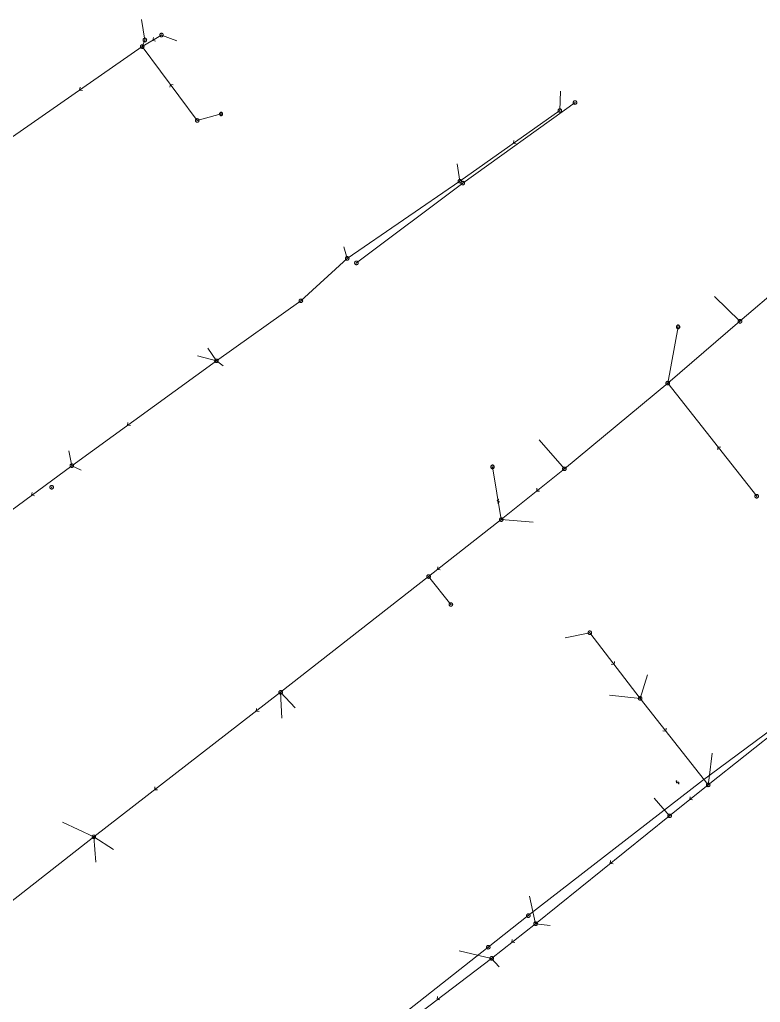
# Model space of a CAD drawing. Header units: metres. Extents: x 25504150 to 25508618, y 6694193 to 6702753.
# Drawn here: x 25505006.3 to 25505196.5, y 6698489.6 to 6698742.1 of the extents above; entities that cross this region are included whole.
import ezdxf

# ---------------------------------------------------------------- set-up
doc = ezdxf.new("R2010")
doc.units = ezdxf.units.M
for name, pattern in [('Sewer_node', [0]), ('Viemariputket', [0]), ('Viemarivarusteet', [0])]:
    doc.linetypes.add(name, pattern=pattern)
for name, color, linetype, lineweight in [('Sewer_node', 7, 'Sewer_node', 0), ('Viemariputket', 7, 'Viemariputket', 0), ('Viemarivarusteet', 7, 'Viemarivarusteet', 0)]:
    doc.layers.add(name, color=color, linetype=linetype, lineweight=lineweight)

msp = doc.modelspace()

# ---------------------------------------------------------------- linework, layer by layer
at = {"layer": 'Sewer_node', "color": 46, "linetype": 'Continuous', "true_color": 0x7f5f00, "flags": 128}
for points, elevation in [([(25505043.15, 6698738.15), (25505043.14, 6698738.22), (25505043.13, 6698738.29), (25505043.1, 6698738.36), (25505043.06, 6698738.42), (25505043.02, 6698738.48), (25505042.96, 6698738.52), (25505042.9, 6698738.56), (25505042.83, 6698738.59), (25505042.76, 6698738.6), (25505042.69, 6698738.61), (25505042.62, 6698738.6), (25505042.55, 6698738.59), (25505042.48, 6698738.56), (25505042.42, 6698738.52), (25505042.36, 6698738.48), (25505042.32, 6698738.42), (25505042.28, 6698738.36), (25505042.25, 6698738.29), (25505042.24, 6698738.22), (25505042.23, 6698738.15), (25505042.24, 6698738.08), (25505042.25, 6698738.01), (25505042.28, 6698737.94), (25505042.32, 6698737.88), (25505042.36, 6698737.82), (25505042.42, 6698737.78), (25505042.48, 6698737.74), (25505042.55, 6698737.71), (25505042.62, 6698737.7), (25505042.69, 6698737.69), (25505042.76, 6698737.7), (25505042.83, 6698737.71), (25505042.9, 6698737.74), (25505042.96, 6698737.78), (25505043.02, 6698737.82), (25505043.06, 6698737.88), (25505043.1, 6698737.94), (25505043.13, 6698738.01), (25505043.14, 6698738.08)], 43.59), ([(25505038.21, 6698735.19), (25505038.2, 6698735.26), (25505038.19, 6698735.33), (25505038.16, 6698735.4), (25505038.12, 6698735.46), (25505038.08, 6698735.52), (25505038.02, 6698735.56), (25505037.96, 6698735.6), (25505037.89, 6698735.63), (25505037.82, 6698735.64), (25505037.75, 6698735.65), (25505037.68, 6698735.64), (25505037.61, 6698735.63), (25505037.54, 6698735.6), (25505037.48, 6698735.56), (25505037.42, 6698735.52), (25505037.38, 6698735.46), (25505037.34, 6698735.4), (25505037.31, 6698735.33), (25505037.3, 6698735.26), (25505037.29, 6698735.19), (25505037.3, 6698735.12), (25505037.31, 6698735.05), (25505037.34, 6698734.98), (25505037.38, 6698734.92), (25505037.42, 6698734.86), (25505037.48, 6698734.82), (25505037.54, 6698734.78), (25505037.61, 6698734.75), (25505037.68, 6698734.74), (25505037.75, 6698734.73), (25505037.82, 6698734.74), (25505037.89, 6698734.75), (25505037.96, 6698734.78), (25505038.02, 6698734.82), (25505038.08, 6698734.86), (25505038.12, 6698734.92), (25505038.16, 6698734.98), (25505038.19, 6698735.05), (25505038.2, 6698735.12)], 100), ([(25505038.89, 6698736.88), (25505038.88, 6698736.95), (25505038.87, 6698737.02), (25505038.84, 6698737.09), (25505038.8, 6698737.15), (25505038.76, 6698737.21), (25505038.7, 6698737.25), (25505038.64, 6698737.29), (25505038.57, 6698737.32), (25505038.5, 6698737.33), (25505038.43, 6698737.34), (25505038.36, 6698737.33), (25505038.29, 6698737.32), (25505038.22, 6698737.29), (25505038.16, 6698737.25), (25505038.1, 6698737.21), (25505038.06, 6698737.15), (25505038.02, 6698737.09), (25505037.99, 6698737.02), (25505037.98, 6698736.95), (25505037.97, 6698736.88), (25505037.98, 6698736.81), (25505037.99, 6698736.74), (25505038.02, 6698736.67), (25505038.06, 6698736.61), (25505038.1, 6698736.55), (25505038.16, 6698736.51), (25505038.22, 6698736.47), (25505038.29, 6698736.44), (25505038.36, 6698736.43), (25505038.43, 6698736.42), (25505038.5, 6698736.43), (25505038.57, 6698736.44), (25505038.64, 6698736.47), (25505038.7, 6698736.51), (25505038.76, 6698736.55), (25505038.8, 6698736.61), (25505038.84, 6698736.67), (25505038.87, 6698736.74), (25505038.88, 6698736.81)], 43.89), ([(25505145.44, 6698718.76), (25505145.43, 6698718.83), (25505145.42, 6698718.9), (25505145.39, 6698718.97), (25505145.35, 6698719.03), (25505145.31, 6698719.09), (25505145.25, 6698719.13), (25505145.19, 6698719.17), (25505145.12, 6698719.2), (25505145.05, 6698719.21), (25505144.98, 6698719.22), (25505144.91, 6698719.21), (25505144.84, 6698719.2), (25505144.77, 6698719.17), (25505144.71, 6698719.13), (25505144.65, 6698719.09), (25505144.61, 6698719.03), (25505144.57, 6698718.97), (25505144.54, 6698718.9), (25505144.53, 6698718.83), (25505144.52, 6698718.76), (25505144.53, 6698718.69), (25505144.54, 6698718.62), (25505144.57, 6698718.55), (25505144.61, 6698718.49), (25505144.65, 6698718.43), (25505144.71, 6698718.39), (25505144.77, 6698718.35), (25505144.84, 6698718.32), (25505144.91, 6698718.31), (25505144.98, 6698718.3), (25505145.05, 6698718.31), (25505145.12, 6698718.32), (25505145.19, 6698718.35), (25505145.25, 6698718.39), (25505145.31, 6698718.43), (25505145.35, 6698718.49), (25505145.39, 6698718.55), (25505145.42, 6698718.62), (25505145.43, 6698718.69)], 43.45), ([(25505119.76, 6698700.61), (25505119.75, 6698700.68), (25505119.74, 6698700.75), (25505119.71, 6698700.82), (25505119.67, 6698700.88), (25505119.63, 6698700.94), (25505119.57, 6698700.98), (25505119.51, 6698701.02), (25505119.44, 6698701.05), (25505119.37, 6698701.06), (25505119.3, 6698701.07), (25505119.23, 6698701.06), (25505119.16, 6698701.05), (25505119.09, 6698701.02), (25505119.03, 6698700.98), (25505118.97, 6698700.94), (25505118.93, 6698700.88), (25505118.89, 6698700.82), (25505118.86, 6698700.75), (25505118.85, 6698700.68), (25505118.84, 6698700.61), (25505118.85, 6698700.54), (25505118.86, 6698700.47), (25505118.89, 6698700.4), (25505118.93, 6698700.34), (25505118.97, 6698700.28), (25505119.03, 6698700.24), (25505119.09, 6698700.2), (25505119.16, 6698700.17), (25505119.23, 6698700.16), (25505119.3, 6698700.15), (25505119.37, 6698700.16), (25505119.44, 6698700.17), (25505119.51, 6698700.2), (25505119.57, 6698700.24), (25505119.63, 6698700.28), (25505119.67, 6698700.34), (25505119.71, 6698700.4), (25505119.74, 6698700.47), (25505119.75, 6698700.54)], 43.58), ([(25505090.85, 6698680.76), (25505090.84, 6698680.83), (25505090.83, 6698680.9), (25505090.8, 6698680.97), (25505090.76, 6698681.03), (25505090.72, 6698681.09), (25505090.66, 6698681.13), (25505090.6, 6698681.17), (25505090.53, 6698681.2), (25505090.46, 6698681.21), (25505090.39, 6698681.22), (25505090.32, 6698681.21), (25505090.25, 6698681.2), (25505090.18, 6698681.17), (25505090.12, 6698681.13), (25505090.06, 6698681.09), (25505090.02, 6698681.03), (25505089.98, 6698680.97), (25505089.95, 6698680.9), (25505089.94, 6698680.83), (25505089.93, 6698680.76), (25505089.94, 6698680.69), (25505089.95, 6698680.62), (25505089.98, 6698680.55), (25505090.02, 6698680.49), (25505090.06, 6698680.43), (25505090.12, 6698680.39), (25505090.18, 6698680.35), (25505090.25, 6698680.32), (25505090.32, 6698680.31), (25505090.39, 6698680.3), (25505090.46, 6698680.31), (25505090.53, 6698680.32), (25505090.6, 6698680.35), (25505090.66, 6698680.39), (25505090.72, 6698680.43), (25505090.76, 6698680.49), (25505090.8, 6698680.55), (25505090.83, 6698680.62), (25505090.84, 6698680.69)], 42.98), ([(25505078.95, 6698669.85), (25505078.94, 6698669.92), (25505078.93, 6698669.99), (25505078.9, 6698670.06), (25505078.86, 6698670.12), (25505078.82, 6698670.18), (25505078.76, 6698670.22), (25505078.7, 6698670.26), (25505078.63, 6698670.29), (25505078.56, 6698670.3), (25505078.49, 6698670.31), (25505078.42, 6698670.3), (25505078.35, 6698670.29), (25505078.28, 6698670.26), (25505078.22, 6698670.22), (25505078.16, 6698670.18), (25505078.12, 6698670.12), (25505078.08, 6698670.06), (25505078.05, 6698669.99), (25505078.04, 6698669.92), (25505078.03, 6698669.85), (25505078.04, 6698669.78), (25505078.05, 6698669.71), (25505078.08, 6698669.64), (25505078.12, 6698669.58), (25505078.16, 6698669.52), (25505078.22, 6698669.48), (25505078.28, 6698669.44), (25505078.35, 6698669.41), (25505078.42, 6698669.4), (25505078.49, 6698669.39), (25505078.56, 6698669.4), (25505078.63, 6698669.41), (25505078.7, 6698669.44), (25505078.76, 6698669.48), (25505078.82, 6698669.52), (25505078.86, 6698669.58), (25505078.9, 6698669.64), (25505078.93, 6698669.71), (25505078.94, 6698669.78)], 42.98), ([(25505191.71, 6698664.6), (25505191.7, 6698664.67), (25505191.69, 6698664.74), (25505191.66, 6698664.81), (25505191.62, 6698664.87), (25505191.58, 6698664.93), (25505191.52, 6698664.97), (25505191.46, 6698665.01), (25505191.39, 6698665.04), (25505191.32, 6698665.05), (25505191.25, 6698665.06), (25505191.18, 6698665.05), (25505191.11, 6698665.04), (25505191.04, 6698665.01), (25505190.98, 6698664.97), (25505190.92, 6698664.93), (25505190.88, 6698664.87), (25505190.84, 6698664.81), (25505190.81, 6698664.74), (25505190.8, 6698664.67), (25505190.79, 6698664.6), (25505190.8, 6698664.53), (25505190.81, 6698664.46), (25505190.84, 6698664.39), (25505190.88, 6698664.33), (25505190.92, 6698664.27), (25505190.98, 6698664.23), (25505191.04, 6698664.19), (25505191.11, 6698664.16), (25505191.18, 6698664.15), (25505191.25, 6698664.14), (25505191.32, 6698664.15), (25505191.39, 6698664.16), (25505191.46, 6698664.19), (25505191.52, 6698664.23), (25505191.58, 6698664.27), (25505191.62, 6698664.33), (25505191.66, 6698664.39), (25505191.69, 6698664.46), (25505191.7, 6698664.53)], 42.14), ([(25505057.26, 6698654.45), (25505057.25, 6698654.52), (25505057.24, 6698654.59), (25505057.21, 6698654.66), (25505057.17, 6698654.72), (25505057.13, 6698654.78), (25505057.07, 6698654.82), (25505057.01, 6698654.86), (25505056.94, 6698654.89), (25505056.87, 6698654.9), (25505056.8, 6698654.91), (25505056.73, 6698654.9), (25505056.66, 6698654.89), (25505056.59, 6698654.86), (25505056.53, 6698654.82), (25505056.47, 6698654.78), (25505056.43, 6698654.72), (25505056.39, 6698654.66), (25505056.36, 6698654.59), (25505056.35, 6698654.52), (25505056.34, 6698654.45), (25505056.35, 6698654.38), (25505056.36, 6698654.31), (25505056.39, 6698654.24), (25505056.43, 6698654.18), (25505056.47, 6698654.12), (25505056.53, 6698654.08), (25505056.59, 6698654.04), (25505056.66, 6698654.01), (25505056.73, 6698654), (25505056.8, 6698653.99), (25505056.87, 6698654), (25505056.94, 6698654.01), (25505057.01, 6698654.04), (25505057.07, 6698654.08), (25505057.13, 6698654.12), (25505057.17, 6698654.18), (25505057.21, 6698654.24), (25505057.24, 6698654.31), (25505057.25, 6698654.38)], 43.31), ([(25505173.18, 6698648.71), (25505173.17, 6698648.78), (25505173.16, 6698648.86), (25505173.13, 6698648.92), (25505173.09, 6698648.99), (25505173.04, 6698649.04), (25505172.99, 6698649.09), (25505172.92, 6698649.13), (25505172.86, 6698649.16), (25505172.78, 6698649.17), (25505172.71, 6698649.18), (25505172.64, 6698649.17), (25505172.56, 6698649.16), (25505172.5, 6698649.13), (25505172.43, 6698649.09), (25505172.38, 6698649.04), (25505172.33, 6698648.99), (25505172.29, 6698648.92), (25505172.26, 6698648.86), (25505172.25, 6698648.78), (25505172.24, 6698648.71), (25505172.25, 6698648.64), (25505172.26, 6698648.56), (25505172.29, 6698648.5), (25505172.33, 6698648.43), (25505172.38, 6698648.38), (25505172.43, 6698648.33), (25505172.5, 6698648.29), (25505172.56, 6698648.26), (25505172.64, 6698648.25), (25505172.71, 6698648.24), (25505172.78, 6698648.25), (25505172.86, 6698648.26), (25505172.92, 6698648.29), (25505172.99, 6698648.33), (25505173.04, 6698648.38), (25505173.09, 6698648.43), (25505173.13, 6698648.5), (25505173.16, 6698648.56), (25505173.17, 6698648.64)], 41.3), ([(25505020.13, 6698627.49), (25505020.12, 6698627.56), (25505020.11, 6698627.63), (25505020.08, 6698627.7), (25505020.04, 6698627.76), (25505020, 6698627.82), (25505019.94, 6698627.86), (25505019.88, 6698627.9), (25505019.81, 6698627.93), (25505019.74, 6698627.94), (25505019.67, 6698627.95), (25505019.6, 6698627.94), (25505019.53, 6698627.93), (25505019.46, 6698627.9), (25505019.4, 6698627.86), (25505019.34, 6698627.82), (25505019.3, 6698627.76), (25505019.26, 6698627.7), (25505019.23, 6698627.63), (25505019.22, 6698627.56), (25505019.21, 6698627.49), (25505019.22, 6698627.42), (25505019.23, 6698627.35), (25505019.26, 6698627.28), (25505019.3, 6698627.22), (25505019.34, 6698627.16), (25505019.4, 6698627.12), (25505019.46, 6698627.08), (25505019.53, 6698627.05), (25505019.6, 6698627.04), (25505019.67, 6698627.03), (25505019.74, 6698627.04), (25505019.81, 6698627.05), (25505019.88, 6698627.08), (25505019.94, 6698627.12), (25505020, 6698627.16), (25505020.04, 6698627.22), (25505020.08, 6698627.28), (25505020.11, 6698627.35), (25505020.12, 6698627.42)], 43), ([(25505146.62, 6698626.68), (25505146.61, 6698626.75), (25505146.6, 6698626.82), (25505146.57, 6698626.89), (25505146.53, 6698626.95), (25505146.49, 6698627.01), (25505146.43, 6698627.05), (25505146.37, 6698627.09), (25505146.3, 6698627.12), (25505146.23, 6698627.13), (25505146.16, 6698627.14), (25505146.09, 6698627.13), (25505146.02, 6698627.12), (25505145.95, 6698627.09), (25505145.89, 6698627.05), (25505145.83, 6698627.01), (25505145.79, 6698626.95), (25505145.75, 6698626.89), (25505145.72, 6698626.82), (25505145.71, 6698626.75), (25505145.7, 6698626.68), (25505145.71, 6698626.61), (25505145.72, 6698626.54), (25505145.75, 6698626.47), (25505145.79, 6698626.41), (25505145.83, 6698626.35), (25505145.89, 6698626.31), (25505145.95, 6698626.27), (25505146.02, 6698626.24), (25505146.09, 6698626.23), (25505146.16, 6698626.22), (25505146.23, 6698626.23), (25505146.3, 6698626.24), (25505146.37, 6698626.27), (25505146.43, 6698626.31), (25505146.49, 6698626.35), (25505146.53, 6698626.41), (25505146.57, 6698626.47), (25505146.6, 6698626.54), (25505146.61, 6698626.61)], 40.68), ([(25505196.01, 6698619.64), (25505196, 6698619.71), (25505195.99, 6698619.78), (25505195.96, 6698619.85), (25505195.92, 6698619.91), (25505195.88, 6698619.97), (25505195.82, 6698620.01), (25505195.76, 6698620.05), (25505195.69, 6698620.08), (25505195.62, 6698620.09), (25505195.55, 6698620.1), (25505195.48, 6698620.09), (25505195.41, 6698620.08), (25505195.34, 6698620.05), (25505195.28, 6698620.01), (25505195.22, 6698619.97), (25505195.18, 6698619.91), (25505195.14, 6698619.85), (25505195.11, 6698619.78), (25505195.1, 6698619.71), (25505195.09, 6698619.64), (25505195.1, 6698619.57), (25505195.11, 6698619.5), (25505195.14, 6698619.43), (25505195.18, 6698619.37), (25505195.22, 6698619.31), (25505195.28, 6698619.27), (25505195.34, 6698619.23), (25505195.41, 6698619.2), (25505195.48, 6698619.19), (25505195.55, 6698619.18), (25505195.62, 6698619.19), (25505195.69, 6698619.2), (25505195.76, 6698619.23), (25505195.82, 6698619.27), (25505195.88, 6698619.31), (25505195.92, 6698619.37), (25505195.96, 6698619.43), (25505195.99, 6698619.5), (25505196, 6698619.57)], 40.86), ([(25505130.41, 6698613.64), (25505130.4, 6698613.71), (25505130.39, 6698613.78), (25505130.36, 6698613.85), (25505130.32, 6698613.91), (25505130.28, 6698613.97), (25505130.22, 6698614.01), (25505130.16, 6698614.05), (25505130.09, 6698614.08), (25505130.02, 6698614.09), (25505129.95, 6698614.1), (25505129.88, 6698614.09), (25505129.81, 6698614.08), (25505129.74, 6698614.05), (25505129.68, 6698614.01), (25505129.62, 6698613.97), (25505129.58, 6698613.91), (25505129.54, 6698613.85), (25505129.51, 6698613.78), (25505129.5, 6698613.71), (25505129.49, 6698613.64), (25505129.5, 6698613.57), (25505129.51, 6698613.5), (25505129.54, 6698613.43), (25505129.58, 6698613.37), (25505129.62, 6698613.31), (25505129.68, 6698613.27), (25505129.74, 6698613.23), (25505129.81, 6698613.2), (25505129.88, 6698613.19), (25505129.95, 6698613.18), (25505130.02, 6698613.19), (25505130.09, 6698613.2), (25505130.16, 6698613.23), (25505130.22, 6698613.27), (25505130.28, 6698613.31), (25505130.32, 6698613.37), (25505130.36, 6698613.43), (25505130.39, 6698613.5), (25505130.4, 6698613.57)], 40.59), ([(25505153.14, 6698584.57), (25505153.13, 6698584.64), (25505153.12, 6698584.71), (25505153.09, 6698584.78), (25505153.05, 6698584.84), (25505153.01, 6698584.9), (25505152.95, 6698584.94), (25505152.89, 6698584.98), (25505152.82, 6698585.01), (25505152.75, 6698585.02), (25505152.68, 6698585.03), (25505152.61, 6698585.02), (25505152.54, 6698585.01), (25505152.47, 6698584.98), (25505152.41, 6698584.94), (25505152.35, 6698584.9), (25505152.31, 6698584.84), (25505152.27, 6698584.78), (25505152.24, 6698584.71), (25505152.23, 6698584.64), (25505152.22, 6698584.57), (25505152.23, 6698584.5), (25505152.24, 6698584.43), (25505152.27, 6698584.36), (25505152.31, 6698584.3), (25505152.35, 6698584.24), (25505152.41, 6698584.2), (25505152.47, 6698584.16), (25505152.54, 6698584.13), (25505152.61, 6698584.12), (25505152.68, 6698584.11), (25505152.75, 6698584.12), (25505152.82, 6698584.13), (25505152.89, 6698584.16), (25505152.95, 6698584.2), (25505153.01, 6698584.24), (25505153.05, 6698584.3), (25505153.09, 6698584.36), (25505153.12, 6698584.43), (25505153.13, 6698584.5)], 40.02), ([(25505073.75, 6698569.26), (25505073.74, 6698569.33), (25505073.73, 6698569.4), (25505073.7, 6698569.47), (25505073.66, 6698569.53), (25505073.62, 6698569.59), (25505073.56, 6698569.63), (25505073.5, 6698569.67), (25505073.43, 6698569.7), (25505073.36, 6698569.71), (25505073.29, 6698569.72), (25505073.22, 6698569.71), (25505073.15, 6698569.7), (25505073.08, 6698569.67), (25505073.02, 6698569.63), (25505072.96, 6698569.59), (25505072.92, 6698569.53), (25505072.88, 6698569.47), (25505072.85, 6698569.4), (25505072.84, 6698569.33), (25505072.83, 6698569.26), (25505072.84, 6698569.19), (25505072.85, 6698569.12), (25505072.88, 6698569.05), (25505072.92, 6698568.99), (25505072.96, 6698568.93), (25505073.02, 6698568.89), (25505073.08, 6698568.85), (25505073.15, 6698568.82), (25505073.22, 6698568.81), (25505073.29, 6698568.8), (25505073.36, 6698568.81), (25505073.43, 6698568.82), (25505073.5, 6698568.85), (25505073.56, 6698568.89), (25505073.62, 6698568.93), (25505073.66, 6698568.99), (25505073.7, 6698569.05), (25505073.73, 6698569.12), (25505073.74, 6698569.19)], 40.31), ([(25505166.09, 6698567.7), (25505166.08, 6698567.77), (25505166.07, 6698567.84), (25505166.04, 6698567.91), (25505166, 6698567.97), (25505165.96, 6698568.03), (25505165.9, 6698568.07), (25505165.84, 6698568.11), (25505165.77, 6698568.14), (25505165.7, 6698568.15), (25505165.63, 6698568.16), (25505165.56, 6698568.15), (25505165.49, 6698568.14), (25505165.42, 6698568.11), (25505165.36, 6698568.07), (25505165.3, 6698568.03), (25505165.26, 6698567.97), (25505165.22, 6698567.91), (25505165.19, 6698567.84), (25505165.18, 6698567.77), (25505165.17, 6698567.7), (25505165.18, 6698567.63), (25505165.19, 6698567.56), (25505165.22, 6698567.49), (25505165.26, 6698567.43), (25505165.3, 6698567.37), (25505165.36, 6698567.33), (25505165.42, 6698567.29), (25505165.49, 6698567.26), (25505165.56, 6698567.25), (25505165.63, 6698567.24), (25505165.7, 6698567.25), (25505165.77, 6698567.26), (25505165.84, 6698567.29), (25505165.9, 6698567.33), (25505165.96, 6698567.37), (25505166, 6698567.43), (25505166.04, 6698567.49), (25505166.07, 6698567.56), (25505166.08, 6698567.63)], 39.99), ([(25505183.56, 6698545.48), (25505183.55, 6698545.55), (25505183.54, 6698545.63), (25505183.51, 6698545.69), (25505183.47, 6698545.76), (25505183.42, 6698545.81), (25505183.37, 6698545.86), (25505183.3, 6698545.9), (25505183.24, 6698545.93), (25505183.16, 6698545.94), (25505183.09, 6698545.95), (25505183.02, 6698545.94), (25505182.94, 6698545.93), (25505182.88, 6698545.9), (25505182.81, 6698545.86), (25505182.76, 6698545.81), (25505182.71, 6698545.76), (25505182.67, 6698545.69), (25505182.64, 6698545.63), (25505182.63, 6698545.55), (25505182.62, 6698545.48), (25505182.63, 6698545.41), (25505182.64, 6698545.33), (25505182.67, 6698545.27), (25505182.71, 6698545.2), (25505182.76, 6698545.15), (25505182.81, 6698545.1), (25505182.88, 6698545.06), (25505182.94, 6698545.03), (25505183.02, 6698545.02), (25505183.09, 6698545.01), (25505183.16, 6698545.02), (25505183.24, 6698545.03), (25505183.3, 6698545.06), (25505183.37, 6698545.1), (25505183.42, 6698545.15), (25505183.47, 6698545.2), (25505183.51, 6698545.27), (25505183.54, 6698545.33), (25505183.55, 6698545.41)], 40.03), ([(25505173.64, 6698537.53), (25505173.63, 6698537.6), (25505173.62, 6698537.67), (25505173.59, 6698537.74), (25505173.55, 6698537.8), (25505173.51, 6698537.86), (25505173.45, 6698537.9), (25505173.39, 6698537.94), (25505173.32, 6698537.97), (25505173.25, 6698537.98), (25505173.18, 6698537.99), (25505173.11, 6698537.98), (25505173.04, 6698537.97), (25505172.97, 6698537.94), (25505172.91, 6698537.9), (25505172.85, 6698537.86), (25505172.81, 6698537.8), (25505172.77, 6698537.74), (25505172.74, 6698537.67), (25505172.73, 6698537.6), (25505172.72, 6698537.53), (25505172.73, 6698537.46), (25505172.74, 6698537.39), (25505172.77, 6698537.32), (25505172.81, 6698537.26), (25505172.85, 6698537.2), (25505172.91, 6698537.16), (25505172.97, 6698537.12), (25505173.04, 6698537.09), (25505173.11, 6698537.08), (25505173.18, 6698537.07), (25505173.25, 6698537.08), (25505173.32, 6698537.09), (25505173.39, 6698537.12), (25505173.45, 6698537.16), (25505173.51, 6698537.2), (25505173.55, 6698537.26), (25505173.59, 6698537.32), (25505173.62, 6698537.39), (25505173.63, 6698537.46)], 39.85), ([(25505025.77, 6698532.13), (25505025.76, 6698532.2), (25505025.75, 6698532.27), (25505025.72, 6698532.34), (25505025.68, 6698532.4), (25505025.64, 6698532.46), (25505025.58, 6698532.5), (25505025.52, 6698532.54), (25505025.45, 6698532.57), (25505025.38, 6698532.58), (25505025.31, 6698532.59), (25505025.24, 6698532.58), (25505025.17, 6698532.57), (25505025.1, 6698532.54), (25505025.04, 6698532.5), (25505024.98, 6698532.46), (25505024.94, 6698532.4), (25505024.9, 6698532.34), (25505024.87, 6698532.27), (25505024.86, 6698532.2), (25505024.85, 6698532.13), (25505024.86, 6698532.06), (25505024.87, 6698531.99), (25505024.9, 6698531.92), (25505024.94, 6698531.86), (25505024.98, 6698531.8), (25505025.04, 6698531.76), (25505025.1, 6698531.72), (25505025.17, 6698531.69), (25505025.24, 6698531.68), (25505025.31, 6698531.67), (25505025.38, 6698531.68), (25505025.45, 6698531.69), (25505025.52, 6698531.72), (25505025.58, 6698531.76), (25505025.64, 6698531.8), (25505025.68, 6698531.86), (25505025.72, 6698531.92), (25505025.75, 6698531.99), (25505025.76, 6698532.06)], 39.94), ([(25505139.23, 6698509.8), (25505139.22, 6698509.87), (25505139.21, 6698509.94), (25505139.18, 6698510.01), (25505139.14, 6698510.07), (25505139.1, 6698510.13), (25505139.04, 6698510.17), (25505138.98, 6698510.21), (25505138.91, 6698510.24), (25505138.84, 6698510.25), (25505138.77, 6698510.26), (25505138.7, 6698510.25), (25505138.63, 6698510.24), (25505138.56, 6698510.21), (25505138.5, 6698510.17), (25505138.44, 6698510.13), (25505138.4, 6698510.07), (25505138.36, 6698510.01), (25505138.33, 6698509.94), (25505138.32, 6698509.87), (25505138.31, 6698509.8), (25505138.32, 6698509.73), (25505138.33, 6698509.66), (25505138.36, 6698509.59), (25505138.4, 6698509.53), (25505138.44, 6698509.47), (25505138.5, 6698509.43), (25505138.56, 6698509.39), (25505138.63, 6698509.36), (25505138.7, 6698509.35), (25505138.77, 6698509.34), (25505138.84, 6698509.35), (25505138.91, 6698509.36), (25505138.98, 6698509.39), (25505139.04, 6698509.43), (25505139.1, 6698509.47), (25505139.14, 6698509.53), (25505139.18, 6698509.59), (25505139.21, 6698509.66), (25505139.22, 6698509.73)], 39.71), ([(25505127.94, 6698500.9), (25505127.93, 6698500.97), (25505127.92, 6698501.04), (25505127.89, 6698501.11), (25505127.85, 6698501.17), (25505127.81, 6698501.23), (25505127.75, 6698501.27), (25505127.69, 6698501.31), (25505127.62, 6698501.34), (25505127.55, 6698501.35), (25505127.48, 6698501.36), (25505127.41, 6698501.35), (25505127.34, 6698501.34), (25505127.27, 6698501.31), (25505127.21, 6698501.27), (25505127.15, 6698501.23), (25505127.11, 6698501.17), (25505127.07, 6698501.11), (25505127.04, 6698501.04), (25505127.03, 6698500.97), (25505127.02, 6698500.9), (25505127.03, 6698500.83), (25505127.04, 6698500.76), (25505127.07, 6698500.69), (25505127.11, 6698500.63), (25505127.15, 6698500.57), (25505127.21, 6698500.53), (25505127.27, 6698500.49), (25505127.34, 6698500.46), (25505127.41, 6698500.45), (25505127.48, 6698500.44), (25505127.55, 6698500.45), (25505127.62, 6698500.46), (25505127.69, 6698500.49), (25505127.75, 6698500.53), (25505127.81, 6698500.57), (25505127.85, 6698500.63), (25505127.89, 6698500.69), (25505127.92, 6698500.76), (25505127.93, 6698500.83)], 39.89)]:
    msp.add_lwpolyline(points, close=True, dxfattribs=dict(at, elevation=elevation))
for points in [[(25505040.61, 6698737.53), (25505040.44, 6698736.8), (25505041.16, 6698736.62)], [(25505021.79, 6698724.74), (25505021.67, 6698724), (25505022.4, 6698723.87)], [(25505045.72, 6698725.38), (25505044.97, 6698725.48), (25505044.87, 6698724.75)], [(25505133.16, 6698711.08), (25505133.06, 6698710.34), (25505133.79, 6698710.22)], [(25505034.09, 6698638.63), (25505033.99, 6698637.89), (25505034.72, 6698637.78)], [(25505186.35, 6698632.23), (25505185.6, 6698632.3), (25505185.53, 6698631.56)], [(25505009.45, 6698620.63), (25505009.34, 6698619.88), (25505010.08, 6698619.77)], [(25505139.12, 6698621.72), (25505139.06, 6698620.97), (25505139.8, 6698620.91)], [(25505129.11, 6698618.67), (25505129.08, 6698618.67), (25505129.06, 6698618.66), (25505129.04, 6698618.65), (25505129.03, 6698618.65), (25505129.01, 6698618.64), (25505129, 6698618.63), (25505128.98, 6698618.62), (25505128.97, 6698618.6), (25505128.96, 6698618.59), (25505128.95, 6698618.58), (25505128.94, 6698618.56), (25505128.93, 6698618.55), (25505128.93, 6698618.53), (25505128.92, 6698618.52), (25505128.92, 6698618.5), (25505128.92, 6698618.49), (25505128.92, 6698618.47), (25505128.93, 6698618.46), (25505128.93, 6698618.44), (25505128.94, 6698618.43), (25505128.94, 6698618.42), (25505128.95, 6698618.4), (25505128.96, 6698618.39), (25505128.97, 6698618.38), (25505128.99, 6698618.37), (25505129, 6698618.36), (25505129.02, 6698618.35), (25505129.03, 6698618.34), (25505129.05, 6698618.34), (25505129.07, 6698618.33), (25505129.09, 6698618.33), (25505129.1, 6698618.33), (25505129.12, 6698618.33), (25505129.15, 6698618.33)], [(25505129.09, 6698618.89), (25505129.11, 6698618.89), (25505129.12, 6698618.89), (25505129.13, 6698618.89), (25505129.14, 6698618.89), (25505129.15, 6698618.89), (25505129.16, 6698618.88), (25505129.17, 6698618.88), (25505129.18, 6698618.87), (25505129.19, 6698618.87), (25505129.2, 6698618.86), (25505129.2, 6698618.85), (25505129.21, 6698618.85), (25505129.22, 6698618.84), (25505129.22, 6698618.83), (25505129.23, 6698618.82), (25505129.23, 6698618.81), (25505129.23, 6698618.8), (25505129.23, 6698618.79), (25505129.23, 6698618.78), (25505129.23, 6698618.77), (25505129.23, 6698618.76), (25505129.22, 6698618.75), (25505129.22, 6698618.75), (25505129.22, 6698618.74), (25505129.21, 6698618.73), (25505129.2, 6698618.72), (25505129.2, 6698618.71), (25505129.19, 6698618.71), (25505129.18, 6698618.7), (25505129.17, 6698618.69), (25505129.16, 6698618.69), (25505129.15, 6698618.68), (25505129.14, 6698618.68), (25505129.12, 6698618.68)], [(25505129.22, 6698618.01), (25505129.2, 6698618), (25505129.19, 6698618), (25505129.18, 6698617.99), (25505129.17, 6698617.99), (25505129.16, 6698617.98), (25505129.15, 6698617.98), (25505129.14, 6698617.97), (25505129.14, 6698617.96), (25505129.13, 6698617.95), (25505129.12, 6698617.95), (25505129.12, 6698617.94), (25505129.12, 6698617.93), (25505129.11, 6698617.92), (25505129.11, 6698617.91), (25505129.11, 6698617.9), (25505129.11, 6698617.89), (25505129.12, 6698617.89), (25505129.12, 6698617.88), (25505129.12, 6698617.87), (25505129.13, 6698617.86), (25505129.13, 6698617.85), (25505129.14, 6698617.85), (25505129.15, 6698617.84), (25505129.15, 6698617.84), (25505129.16, 6698617.83), (25505129.17, 6698617.83), (25505129.18, 6698617.82), (25505129.19, 6698617.82), (25505129.2, 6698617.82), (25505129.21, 6698617.81), (25505129.24, 6698617.81)], [(25505129.17, 6698618.33), (25505129.2, 6698618.34), (25505129.22, 6698618.34), (25505129.24, 6698618.34), (25505129.26, 6698618.34), (25505129.27, 6698618.33), (25505129.29, 6698618.33), (25505129.31, 6698618.32), (25505129.33, 6698618.32), (25505129.34, 6698618.31), (25505129.36, 6698618.3), (25505129.37, 6698618.29), (25505129.38, 6698618.28), (25505129.39, 6698618.27), (25505129.4, 6698618.26), (25505129.41, 6698618.25), (25505129.41, 6698618.23), (25505129.42, 6698618.22), (25505129.42, 6698618.2), (25505129.42, 6698618.19), (25505129.42, 6698618.18), (25505129.41, 6698618.16), (25505129.41, 6698618.15), (25505129.4, 6698618.13), (25505129.4, 6698618.12), (25505129.39, 6698618.1), (25505129.38, 6698618.09), (25505129.36, 6698618.08), (25505129.35, 6698618.07), (25505129.34, 6698618.06), (25505129.32, 6698618.05), (25505129.31, 6698618.04), (25505129.29, 6698618.03), (25505129.27, 6698618.02), (25505129.24, 6698618.01)], [(25505113.62, 6698601.54), (25505113.55, 6698600.79), (25505114.28, 6698600.71)], [(25505158.17, 6698576.49), (25505158.92, 6698576.41), (25505159, 6698577.15)], [(25505067.07, 6698565.13), (25505067, 6698564.39), (25505067.74, 6698564.31)], [(25505171.48, 6698559.37), (25505172.23, 6698559.3), (25505172.3, 6698560.04)], [(25505174.82, 6698546.46), (25505174.84, 6698546.47), (25505174.85, 6698546.47), (25505174.86, 6698546.48), (25505174.87, 6698546.49), (25505174.88, 6698546.49), (25505174.89, 6698546.49), (25505174.9, 6698546.5), (25505174.91, 6698546.5), (25505174.92, 6698546.5), (25505174.93, 6698546.5), (25505174.94, 6698546.5), (25505174.95, 6698546.5), (25505174.96, 6698546.5), (25505174.97, 6698546.5), (25505174.98, 6698546.49), (25505174.99, 6698546.49), (25505174.99, 6698546.48), (25505175, 6698546.47), (25505175.01, 6698546.47), (25505175.01, 6698546.46), (25505175.02, 6698546.45), (25505175.02, 6698546.44), (25505175.02, 6698546.43), (25505175.03, 6698546.42), (25505175.03, 6698546.41), (25505175.03, 6698546.4), (25505175.03, 6698546.39), (25505175.03, 6698546.38), (25505175.02, 6698546.37), (25505175.02, 6698546.36), (25505175.02, 6698546.35), (25505175.01, 6698546.34), (25505175, 6698546.32)], [(25505174.99, 6698546.31), (25505174.98, 6698546.29), (25505174.97, 6698546.28), (25505174.96, 6698546.26), (25505174.95, 6698546.25), (25505174.94, 6698546.23), (25505174.94, 6698546.21), (25505174.93, 6698546.19), (25505174.93, 6698546.18), (25505174.93, 6698546.16), (25505174.93, 6698546.14), (25505174.93, 6698546.13), (25505174.93, 6698546.11), (25505174.94, 6698546.09), (25505174.94, 6698546.08), (25505174.95, 6698546.07), (25505174.96, 6698546.05), (25505174.97, 6698546.04), (25505174.98, 6698546.03), (25505174.99, 6698546.02), (25505175, 6698546.01), (25505175.02, 6698546.01), (25505175.03, 6698546), (25505175.05, 6698546), (25505175.06, 6698546), (25505175.08, 6698545.99), (25505175.1, 6698546), (25505175.11, 6698546), (25505175.13, 6698546), (25505175.15, 6698546.01), (25505175.16, 6698546.01), (25505175.18, 6698546.02), (25505175.2, 6698546.03), (25505175.21, 6698546.04), (25505175.23, 6698546.05), (25505175.25, 6698546.08)], [(25505041.02, 6698544.98), (25505040.95, 6698544.24), (25505041.69, 6698544.16)], [(25505175.25, 6698546.08), (25505175.27, 6698546.1), (25505175.28, 6698546.11), (25505175.29, 6698546.12), (25505175.31, 6698546.14), (25505175.32, 6698546.15), (25505175.34, 6698546.16), (25505175.35, 6698546.17), (25505175.37, 6698546.17), (25505175.39, 6698546.18), (25505175.4, 6698546.18), (25505175.42, 6698546.19), (25505175.43, 6698546.19), (25505175.45, 6698546.19), (25505175.46, 6698546.19), (25505175.48, 6698546.18), (25505175.49, 6698546.18), (25505175.51, 6698546.17), (25505175.52, 6698546.16), (25505175.53, 6698546.16), (25505175.54, 6698546.15), (25505175.55, 6698546.13), (25505175.56, 6698546.12), (25505175.56, 6698546.11), (25505175.57, 6698546.09), (25505175.57, 6698546.08), (25505175.57, 6698546.06), (25505175.57, 6698546.04), (25505175.57, 6698546.03), (25505175.57, 6698546.01), (25505175.57, 6698545.99), (25505175.56, 6698545.97), (25505175.56, 6698545.96), (25505175.55, 6698545.94), (25505175.54, 6698545.92), (25505175.52, 6698545.89)], [(25505175.51, 6698545.88), (25505175.5, 6698545.86), (25505175.49, 6698545.85), (25505175.49, 6698545.84), (25505175.49, 6698545.83), (25505175.48, 6698545.82), (25505175.48, 6698545.81), (25505175.48, 6698545.8), (25505175.48, 6698545.79), (25505175.48, 6698545.78), (25505175.48, 6698545.77), (25505175.48, 6698545.76), (25505175.49, 6698545.75), (25505175.49, 6698545.74), (25505175.49, 6698545.73), (25505175.5, 6698545.73), (25505175.51, 6698545.72), (25505175.51, 6698545.72), (25505175.52, 6698545.71), (25505175.53, 6698545.71), (25505175.54, 6698545.71), (25505175.55, 6698545.7), (25505175.56, 6698545.7), (25505175.57, 6698545.7), (25505175.58, 6698545.7), (25505175.59, 6698545.71), (25505175.6, 6698545.71), (25505175.61, 6698545.71), (25505175.62, 6698545.72), (25505175.62, 6698545.72), (25505175.63, 6698545.73), (25505175.64, 6698545.73), (25505175.65, 6698545.74), (25505175.66, 6698545.75)], [(25505178.42, 6698542.43), (25505178.36, 6698541.68), (25505179.1, 6698541.61)], [(25505158.01, 6698526.03), (25505157.95, 6698525.28), (25505158.69, 6698525.22)], [(25505132.75, 6698505.76), (25505132.68, 6698505.02), (25505133.42, 6698504.94)], [(25505113.55, 6698491.08), (25505113.47, 6698490.33), (25505114.21, 6698490.24)]]:
    msp.add_lwpolyline(points, dxfattribs=at)
at = {"layer": 'Sewer_node', "color": 252, "linetype": 'Continuous', "lineweight": 9, "true_color": 0x848484, "flags": 128}
for points, elevation in [([(25505149.35, 6698720.81), (25505149.34, 6698720.88), (25505149.33, 6698720.95), (25505149.3, 6698721.02), (25505149.26, 6698721.08), (25505149.22, 6698721.14), (25505149.16, 6698721.18), (25505149.1, 6698721.22), (25505149.03, 6698721.25), (25505148.96, 6698721.26), (25505148.89, 6698721.27), (25505148.82, 6698721.26), (25505148.75, 6698721.25), (25505148.68, 6698721.22), (25505148.62, 6698721.18), (25505148.56, 6698721.14), (25505148.52, 6698721.08), (25505148.48, 6698721.02), (25505148.45, 6698720.95), (25505148.44, 6698720.88), (25505148.43, 6698720.81), (25505148.44, 6698720.74), (25505148.45, 6698720.67), (25505148.48, 6698720.6), (25505148.52, 6698720.54), (25505148.56, 6698720.48), (25505148.62, 6698720.44), (25505148.68, 6698720.4), (25505148.75, 6698720.37), (25505148.82, 6698720.36), (25505148.89, 6698720.35), (25505148.96, 6698720.36), (25505149.03, 6698720.37), (25505149.1, 6698720.4), (25505149.16, 6698720.44), (25505149.22, 6698720.48), (25505149.26, 6698720.54), (25505149.3, 6698720.6), (25505149.33, 6698720.67), (25505149.34, 6698720.74)], 43.51), ([(25505120.52, 6698700.11), (25505120.51, 6698700.18), (25505120.5, 6698700.25), (25505120.47, 6698700.32), (25505120.43, 6698700.38), (25505120.39, 6698700.44), (25505120.33, 6698700.48), (25505120.27, 6698700.52), (25505120.2, 6698700.55), (25505120.13, 6698700.56), (25505120.06, 6698700.57), (25505119.99, 6698700.56), (25505119.92, 6698700.55), (25505119.85, 6698700.52), (25505119.79, 6698700.48), (25505119.73, 6698700.44), (25505119.69, 6698700.38), (25505119.65, 6698700.32), (25505119.62, 6698700.25), (25505119.61, 6698700.18), (25505119.6, 6698700.11), (25505119.61, 6698700.04), (25505119.62, 6698699.97), (25505119.65, 6698699.9), (25505119.69, 6698699.84), (25505119.73, 6698699.78), (25505119.79, 6698699.74), (25505119.85, 6698699.7), (25505119.92, 6698699.67), (25505119.99, 6698699.66), (25505120.06, 6698699.65), (25505120.13, 6698699.66), (25505120.2, 6698699.67), (25505120.27, 6698699.7), (25505120.33, 6698699.74), (25505120.39, 6698699.78), (25505120.43, 6698699.84), (25505120.47, 6698699.9), (25505120.5, 6698699.97), (25505120.51, 6698700.04)], 43.39), ([(25505093.21, 6698679.6), (25505093.2, 6698679.67), (25505093.19, 6698679.74), (25505093.16, 6698679.81), (25505093.12, 6698679.87), (25505093.08, 6698679.93), (25505093.02, 6698679.97), (25505092.96, 6698680.01), (25505092.89, 6698680.04), (25505092.82, 6698680.05), (25505092.75, 6698680.06), (25505092.68, 6698680.05), (25505092.61, 6698680.04), (25505092.54, 6698680.01), (25505092.48, 6698679.97), (25505092.42, 6698679.93), (25505092.38, 6698679.87), (25505092.34, 6698679.81), (25505092.31, 6698679.74), (25505092.3, 6698679.67), (25505092.29, 6698679.6), (25505092.3, 6698679.53), (25505092.31, 6698679.46), (25505092.34, 6698679.39), (25505092.38, 6698679.33), (25505092.42, 6698679.27), (25505092.48, 6698679.23), (25505092.54, 6698679.19), (25505092.61, 6698679.16), (25505092.68, 6698679.15), (25505092.75, 6698679.14), (25505092.82, 6698679.15), (25505092.89, 6698679.16), (25505092.96, 6698679.19), (25505093.02, 6698679.23), (25505093.08, 6698679.27), (25505093.12, 6698679.33), (25505093.16, 6698679.39), (25505093.19, 6698679.46), (25505093.2, 6698679.53)], 42.45), ([(25505014.96, 6698621.95), (25505014.95, 6698622.02), (25505014.94, 6698622.09), (25505014.91, 6698622.16), (25505014.87, 6698622.22), (25505014.83, 6698622.28), (25505014.77, 6698622.32), (25505014.71, 6698622.36), (25505014.64, 6698622.39), (25505014.57, 6698622.4), (25505014.5, 6698622.41), (25505014.43, 6698622.4), (25505014.36, 6698622.39), (25505014.29, 6698622.36), (25505014.23, 6698622.32), (25505014.17, 6698622.28), (25505014.13, 6698622.22), (25505014.09, 6698622.16), (25505014.06, 6698622.09), (25505014.05, 6698622.02), (25505014.04, 6698621.95), (25505014.05, 6698621.88), (25505014.06, 6698621.81), (25505014.09, 6698621.74), (25505014.13, 6698621.68), (25505014.17, 6698621.62), (25505014.23, 6698621.58), (25505014.29, 6698621.54), (25505014.36, 6698621.51), (25505014.43, 6698621.5), (25505014.5, 6698621.49), (25505014.57, 6698621.5), (25505014.64, 6698621.51), (25505014.71, 6698621.54), (25505014.77, 6698621.58), (25505014.83, 6698621.62), (25505014.87, 6698621.68), (25505014.91, 6698621.74), (25505014.94, 6698621.81), (25505014.95, 6698621.88)], 42.92), ([(25505137.36, 6698511.88), (25505137.35, 6698511.95), (25505137.34, 6698512.02), (25505137.31, 6698512.09), (25505137.27, 6698512.15), (25505137.23, 6698512.21), (25505137.17, 6698512.25), (25505137.11, 6698512.29), (25505137.04, 6698512.32), (25505136.97, 6698512.33), (25505136.9, 6698512.34), (25505136.83, 6698512.33), (25505136.76, 6698512.32), (25505136.69, 6698512.29), (25505136.63, 6698512.25), (25505136.57, 6698512.21), (25505136.53, 6698512.15), (25505136.49, 6698512.09), (25505136.46, 6698512.02), (25505136.45, 6698511.95), (25505136.44, 6698511.88), (25505136.45, 6698511.81), (25505136.46, 6698511.74), (25505136.49, 6698511.67), (25505136.53, 6698511.61), (25505136.57, 6698511.55), (25505136.63, 6698511.51), (25505136.69, 6698511.47), (25505136.76, 6698511.44), (25505136.83, 6698511.43), (25505136.9, 6698511.42), (25505136.97, 6698511.43), (25505137.04, 6698511.44), (25505137.11, 6698511.47), (25505137.17, 6698511.51), (25505137.23, 6698511.55), (25505137.27, 6698511.61), (25505137.31, 6698511.67), (25505137.34, 6698511.74), (25505137.35, 6698511.81)], 39.95), ([(25505127.07, 6698503.76), (25505127.06, 6698503.83), (25505127.05, 6698503.9), (25505127.02, 6698503.97), (25505126.98, 6698504.03), (25505126.94, 6698504.09), (25505126.88, 6698504.13), (25505126.82, 6698504.17), (25505126.75, 6698504.2), (25505126.68, 6698504.21), (25505126.61, 6698504.22), (25505126.54, 6698504.21), (25505126.47, 6698504.2), (25505126.4, 6698504.17), (25505126.34, 6698504.13), (25505126.28, 6698504.09), (25505126.24, 6698504.03), (25505126.2, 6698503.97), (25505126.17, 6698503.9), (25505126.16, 6698503.83), (25505126.15, 6698503.76), (25505126.16, 6698503.69), (25505126.17, 6698503.62), (25505126.2, 6698503.55), (25505126.24, 6698503.49), (25505126.28, 6698503.43), (25505126.34, 6698503.39), (25505126.4, 6698503.35), (25505126.47, 6698503.32), (25505126.54, 6698503.31), (25505126.61, 6698503.3), (25505126.68, 6698503.31), (25505126.75, 6698503.32), (25505126.82, 6698503.35), (25505126.88, 6698503.39), (25505126.94, 6698503.43), (25505126.98, 6698503.49), (25505127.02, 6698503.55), (25505127.05, 6698503.62), (25505127.06, 6698503.69)], 40.11)]:
    msp.add_lwpolyline(points, close=True, dxfattribs=dict(at, elevation=elevation))
at = {"layer": 'Sewer_node', "color": 46, "linetype": 'Continuous', "true_color": 0x7f5f00, "flags": 128}
for points in [[(25505052.33, 6698716.21), (25505052.32, 6698716.28), (25505052.31, 6698716.35), (25505052.28, 6698716.42), (25505052.24, 6698716.48), (25505052.2, 6698716.54), (25505052.14, 6698716.58), (25505052.08, 6698716.62), (25505052.01, 6698716.65), (25505051.94, 6698716.66), (25505051.87, 6698716.67), (25505051.8, 6698716.66), (25505051.73, 6698716.65), (25505051.66, 6698716.62), (25505051.6, 6698716.58), (25505051.54, 6698716.54), (25505051.5, 6698716.48), (25505051.46, 6698716.42), (25505051.43, 6698716.35), (25505051.42, 6698716.28), (25505051.41, 6698716.21), (25505051.42, 6698716.14), (25505051.43, 6698716.07), (25505051.46, 6698716), (25505051.5, 6698715.94), (25505051.54, 6698715.88), (25505051.6, 6698715.84), (25505051.66, 6698715.8), (25505051.73, 6698715.77), (25505051.8, 6698715.76), (25505051.87, 6698715.75), (25505051.94, 6698715.76), (25505052.01, 6698715.77), (25505052.08, 6698715.8), (25505052.14, 6698715.84), (25505052.2, 6698715.88), (25505052.24, 6698715.94), (25505052.28, 6698716), (25505052.31, 6698716.07), (25505052.32, 6698716.14)], [(25505111.75, 6698599.02), (25505111.74, 6698599.09), (25505111.73, 6698599.17), (25505111.7, 6698599.23), (25505111.66, 6698599.3), (25505111.61, 6698599.35), (25505111.56, 6698599.4), (25505111.49, 6698599.44), (25505111.43, 6698599.47), (25505111.35, 6698599.48), (25505111.28, 6698599.49), (25505111.21, 6698599.48), (25505111.13, 6698599.47), (25505111.07, 6698599.44), (25505111, 6698599.4), (25505110.95, 6698599.35), (25505110.9, 6698599.3), (25505110.86, 6698599.23), (25505110.83, 6698599.17), (25505110.82, 6698599.09), (25505110.81, 6698599.02), (25505110.82, 6698598.95), (25505110.83, 6698598.87), (25505110.86, 6698598.81), (25505110.9, 6698598.74), (25505110.95, 6698598.69), (25505111, 6698598.64), (25505111.07, 6698598.6), (25505111.13, 6698598.57), (25505111.21, 6698598.56), (25505111.28, 6698598.55), (25505111.35, 6698598.56), (25505111.43, 6698598.57), (25505111.49, 6698598.6), (25505111.56, 6698598.64), (25505111.61, 6698598.69), (25505111.66, 6698598.74), (25505111.7, 6698598.81), (25505111.73, 6698598.87), (25505111.74, 6698598.95)], [(25505117.47, 6698591.83), (25505117.46, 6698591.9), (25505117.45, 6698591.97), (25505117.42, 6698592.04), (25505117.38, 6698592.1), (25505117.34, 6698592.16), (25505117.28, 6698592.2), (25505117.22, 6698592.24), (25505117.15, 6698592.27), (25505117.08, 6698592.28), (25505117.01, 6698592.29), (25505116.94, 6698592.28), (25505116.87, 6698592.27), (25505116.8, 6698592.24), (25505116.74, 6698592.2), (25505116.68, 6698592.16), (25505116.64, 6698592.1), (25505116.6, 6698592.04), (25505116.57, 6698591.97), (25505116.56, 6698591.9), (25505116.55, 6698591.83), (25505116.56, 6698591.76), (25505116.57, 6698591.69), (25505116.6, 6698591.62), (25505116.64, 6698591.56), (25505116.68, 6698591.5), (25505116.74, 6698591.46), (25505116.8, 6698591.42), (25505116.87, 6698591.39), (25505116.94, 6698591.38), (25505117.01, 6698591.37), (25505117.08, 6698591.38), (25505117.15, 6698591.39), (25505117.22, 6698591.42), (25505117.28, 6698591.46), (25505117.34, 6698591.5), (25505117.38, 6698591.56), (25505117.42, 6698591.62), (25505117.45, 6698591.69), (25505117.46, 6698591.76)]]:
    msp.add_lwpolyline(points, close=True, dxfattribs=at)
at = {"layer": 'Viemariputket', "color": 1, "linetype": 'Continuous', "lineweight": 15}
for p, q in [((25505038.43, 6698736.88, 42.27), (25505037.56, 6698742.11, 42.32)), ((25505037.75, 6698735.19, 42.01), (25505042.69, 6698738.15, 42.33)), ((25505042.69, 6698738.15, 42.33), (25505046.64, 6698736.64, 42.58)), ((25505037.75, 6698735.19, 42.04), (25505038.43, 6698736.88, 42.25)), ((25505001.61, 6698710.04, 41.51), (25505037.75, 6698735.19, 41.88)), ((25505037.75, 6698735.19, 41.98), (25505051.87, 6698716.21, 42.09)), ((25505144.98, 6698718.76), (25505145.17, 6698723.71)), ((25505144.98, 6698718.76), (25505119.3, 6698700.61)), ((25505058, 6698717.88, 42.23), (25505051.87, 6698716.21, 42.12)), ((25505119.3, 6698700.61, 41.47), (25505118.63, 6698705.08, 41.52)), ((25505119.3, 6698700.61), (25505090.39, 6698680.76)), ((25505090.39, 6698680.76), (25505089.56, 6698683.74)), ((25505090.39, 6698680.76), (25505078.49, 6698669.85)), ((25505191.25, 6698664.6, 40.15), (25505207.5, 6698678.61, 40.95)), ((25505191.25, 6698664.6, 40.35), (25505184.75, 6698671, 40.95)), ((25505078.49, 6698669.85), (25505056.8, 6698654.45)), ((25505172.71, 6698648.71, 39.44), (25505191.25, 6698664.6, 40.14)), ((25505172.71, 6698648.71, 39.79), (25505175.37, 6698663.16, 39.89)), ((25505056.8, 6698654.45), (25505054.62, 6698657.69)), ((25505056.8, 6698654.45), (25505051.95, 6698655.73)), ((25505056.8, 6698654.45), (25505019.67, 6698627.49)), ((25505056.8, 6698654.45), (25505058.54, 6698653.14)), ((25505146.16, 6698626.68, 38.96), (25505172.71, 6698648.71, 39.43)), ((25505172.71, 6698648.71, 39.63), (25505195.55, 6698619.64, 40.86)), ((25505146.16, 6698626.68), (25505139.66, 6698634.1)), ((25505019.67, 6698627.49), (25505018.86, 6698631.29)), ((25505019.67, 6698627.49), (25504999.63, 6698612.73)), ((25505129.95, 6698613.64, 38.91), (25505127.71, 6698627.18)), ((25505129.95, 6698613.64, 38.77), (25505146.16, 6698626.68, 38.95)), ((25505111.28, 6698599.02), (25505129.95, 6698613.64, 38.76)), ((25505129.95, 6698613.64, 38.85), (25505138.12, 6698613)), ((25505073.29, 6698569.26, 38.4), (25505111.28, 6698599.02)), ((25505111.28, 6698599.02), (25505117.01, 6698591.83, 38.51)), ((25505152.68, 6698584.57), (25505146.38, 6698583.28)), ((25505165.63, 6698567.7), (25505152.68, 6698584.57)), ((25505165.63, 6698567.7), (25505167.54, 6698573.75)), ((25505025.31, 6698532.13), (25505073.29, 6698569.26)), ((25505073.29, 6698569.26), (25505073.57, 6698562.65)), ((25505073.29, 6698569.26), (25505077.01, 6698565.3)), ((25505215.34, 6698571.14), (25505183.09, 6698545.48)), ((25505165.63, 6698567.7), (25505157.77, 6698568.56)), ((25505183.09, 6698545.48), (25505165.63, 6698567.7)), ((25505183.09, 6698545.48), (25505173.18, 6698537.53)), ((25505173.18, 6698537.53, 38.32), (25505169.22, 6698542.1)), ((25505173.18, 6698537.53), (25505138.77, 6698509.8)), ((25505025.31, 6698532.13), (25505017.25, 6698535.87)), ((25504971.94, 6698490.29, 37.15), (25505025.31, 6698532.13, 38.08)), ((25505025.31, 6698532.13), (25505025.83, 6698525.6)), ((25505025.31, 6698532.13), (25505030.35, 6698528.87)), ((25505138.77, 6698509.8), (25505137.18, 6698516.91)), ((25505138.77, 6698509.8), (25505127.48, 6698500.9)), ((25505138.77, 6698509.8), (25505142.48, 6698509.33)), ((25505127.48, 6698500.9, 37.97), (25505095.71, 6698476.75, 37.79)), ((25505127.48, 6698500.9), (25505119.13, 6698502.83)), ((25505127.48, 6698500.9), (25505129.42, 6698498.72))]:
    msp.add_line(p, q, dxfattribs=at)
at = {"layer": 'Viemariputket', "color": 251, "linetype": 'Continuous', "lineweight": 5, "true_color": 0x595959}
for p, q in [((25505120.06, 6698700.11, 41.54), (25505148.89, 6698720.81, 41.74)), ((25505092.75, 6698679.6, 41.32), (25505120.06, 6698700.11, 41.5)), ((25505136.9, 6698511.88), (25505181.65, 6698546.63)), ((25505094.92, 6698478.85), (25505126.61, 6698503.76))]:
    msp.add_line(p, q, dxfattribs=at)
at = {"layer": 'Viemariputket', "color": 251, "linetype": 'Continuous', "lineweight": 15, "true_color": 0x595959}
for p, q in [((25505181.65, 6698546.63), (25505215.17, 6698571.45)), ((25505126.61, 6698503.76), (25505136.9, 6698511.88))]:
    msp.add_line(p, q, dxfattribs=at)
at = {"layer": 'Viemariputket', "color": 1, "linetype": 'Continuous', "lineweight": 15}
for points in [[(25505019.67, 6698627.49, 40.65), (25505020.74, 6698626.91, 0), (25505022.04, 6698626.34, 40.67)], [(25505183.09, 6698545.48, 38.44), (25505183.37, 6698547.29, 0.32), (25505184.12, 6698553.61, 38.44)]]:
    msp.add_polyline3d(points, dxfattribs=at)
at = {"layer": 'Viemarivarusteet', "color": 2, "linetype": 'Continuous', "lineweight": 25, "flags": 128}
for points in [[(25505058.39, 6698717.88), (25505058.39, 6698717.94), (25505058.37, 6698718), (25505058.35, 6698718.06), (25505058.32, 6698718.11), (25505058.28, 6698718.16), (25505058.23, 6698718.2), (25505058.18, 6698718.23), (25505058.12, 6698718.25), (25505058.06, 6698718.27), (25505058, 6698718.27), (25505057.94, 6698718.27), (25505057.88, 6698718.25), (25505057.82, 6698718.23), (25505057.77, 6698718.2), (25505057.72, 6698718.16), (25505057.68, 6698718.11), (25505057.65, 6698718.06), (25505057.63, 6698718), (25505057.61, 6698717.94), (25505057.61, 6698717.88), (25505057.61, 6698717.82), (25505057.63, 6698717.76), (25505057.65, 6698717.7), (25505057.68, 6698717.65), (25505057.72, 6698717.6), (25505057.77, 6698717.56), (25505057.82, 6698717.53), (25505057.88, 6698717.51), (25505057.94, 6698717.49), (25505058, 6698717.49), (25505058.06, 6698717.49), (25505058.12, 6698717.51), (25505058.18, 6698717.53), (25505058.23, 6698717.56), (25505058.28, 6698717.6), (25505058.32, 6698717.65), (25505058.35, 6698717.7), (25505058.37, 6698717.76), (25505058.39, 6698717.82)], [(25505128.16, 6698627.18), (25505128.15, 6698627.25), (25505128.14, 6698627.32), (25505128.11, 6698627.38), (25505128.07, 6698627.44), (25505128.03, 6698627.5), (25505127.97, 6698627.54), (25505127.91, 6698627.58), (25505127.85, 6698627.61), (25505127.78, 6698627.62), (25505127.71, 6698627.63), (25505127.64, 6698627.62), (25505127.57, 6698627.61), (25505127.51, 6698627.58), (25505127.45, 6698627.54), (25505127.39, 6698627.5), (25505127.35, 6698627.44), (25505127.31, 6698627.38), (25505127.28, 6698627.32), (25505127.27, 6698627.25), (25505127.26, 6698627.18), (25505127.27, 6698627.11), (25505127.28, 6698627.04), (25505127.31, 6698626.98), (25505127.35, 6698626.92), (25505127.39, 6698626.86), (25505127.45, 6698626.82), (25505127.51, 6698626.78), (25505127.57, 6698626.75), (25505127.64, 6698626.74), (25505127.71, 6698626.73), (25505127.78, 6698626.74), (25505127.85, 6698626.75), (25505127.91, 6698626.78), (25505127.97, 6698626.82), (25505128.03, 6698626.86), (25505128.07, 6698626.92), (25505128.11, 6698626.98), (25505128.14, 6698627.04), (25505128.15, 6698627.11)]]:
    msp.add_lwpolyline(points, close=True, dxfattribs=at)
at = {"layer": 'Viemarivarusteet', "color": 2, "linetype": 'Continuous', "lineweight": 25, "elevation": 39.89, "flags": 128}
msp.add_lwpolyline([(25505175.8, 6698663.16), (25505175.79, 6698663.23), (25505175.78, 6698663.29), (25505175.75, 6698663.36), (25505175.72, 6698663.41), (25505175.67, 6698663.46), (25505175.62, 6698663.51), (25505175.57, 6698663.54), (25505175.5, 6698663.57), (25505175.44, 6698663.58), (25505175.37, 6698663.59), (25505175.3, 6698663.58), (25505175.24, 6698663.57), (25505175.17, 6698663.54), (25505175.12, 6698663.51), (25505175.07, 6698663.46), (25505175.02, 6698663.41), (25505174.99, 6698663.36), (25505174.96, 6698663.29), (25505174.95, 6698663.23), (25505174.94, 6698663.16), (25505174.95, 6698663.09), (25505174.96, 6698663.03), (25505174.99, 6698662.96), (25505175.02, 6698662.91), (25505175.07, 6698662.86), (25505175.12, 6698662.81), (25505175.17, 6698662.78), (25505175.24, 6698662.75), (25505175.3, 6698662.74), (25505175.37, 6698662.73), (25505175.44, 6698662.74), (25505175.5, 6698662.75), (25505175.57, 6698662.78), (25505175.62, 6698662.81), (25505175.67, 6698662.86), (25505175.72, 6698662.91), (25505175.75, 6698662.96), (25505175.78, 6698663.03), (25505175.79, 6698663.09)], close=True, dxfattribs=at)
at = {"layer": 'Viemarivarusteet', "color": 1}
for p in [(25505042.69, 6698738.15, 43.59), (25505038.43, 6698736.88, 43.89), (25505037.75, 6698735.19, 100), (25505144.98, 6698718.76, 43.45), (25505051.87, 6698716.21), (25505119.3, 6698700.61, 43.58), (25505090.39, 6698680.76, 42.98), (25505078.49, 6698669.85, 42.98), (25505175.37, 6698663.16, 39.89), (25505191.25, 6698664.6, 42.14), (25505056.8, 6698654.45, 43.31), (25505172.71, 6698648.71, 41.3), (25505019.67, 6698627.49, 43), (25505127.71, 6698627.18), (25505146.16, 6698626.68, 40.68), (25505195.55, 6698619.64, 40.86), (25505129.95, 6698613.64, 40.59), (25505111.28, 6698599.02), (25505117.01, 6698591.83), (25505152.68, 6698584.57, 40.02), (25505073.29, 6698569.26, 40.31), (25505165.63, 6698567.7, 39.99), (25505183.09, 6698545.48, 40.03), (25505173.18, 6698537.53, 39.85), (25505025.31, 6698532.13, 39.94), (25505138.77, 6698509.8, 39.71), (25505127.48, 6698500.9, 39.89)]:
    msp.add_point(p, dxfattribs=at)
at = {"layer": 'Viemarivarusteet', "color": 30, "true_color": 0xff7f00}
for p in [(25505148.89, 6698720.81, 43.51), (25505120.06, 6698700.11, 43.39), (25505092.75, 6698679.6, 42.45), (25505014.5, 6698621.95, 42.92), (25505136.9, 6698511.88, 39.95), (25505126.61, 6698503.76, 40.11)]:
    msp.add_point(p, dxfattribs=at)
at = {"layer": 'Viemarivarusteet', "color": 28, "true_color": 0x0a0a0a}
msp.add_point((25505058, 6698717.88), dxfattribs=at)

doc.saveas('drawing.dxf')
